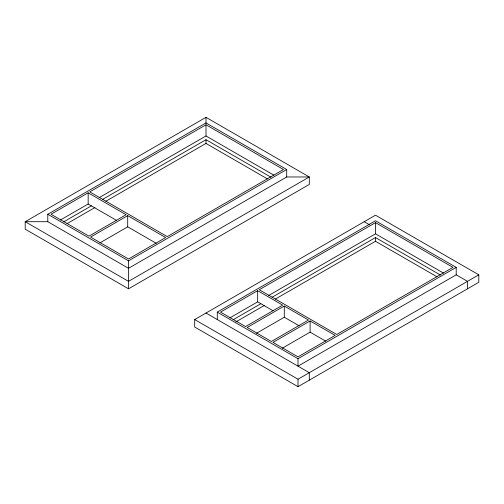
<?xml version="1.0" encoding="UTF-8"?>
<svg xmlns="http://www.w3.org/2000/svg" width="504" height="504" viewBox="0 0 504 504"><rect width="100%" height="100%" fill="white"/><g stroke="black" fill="none" stroke-linecap="round" stroke-linejoin="round"><path stroke-width="0.76" d="M205.997 117.331L25.2 221.71L25.2 229.169L128.514 288.811L309.305 184.433L309.305 176.973L205.997 117.331L205.997 123.467M47.798 221.71L47.798 214.257L205.997 122.919L286.707 169.52L286.707 176.973L128.514 268.311L47.798 221.71L25.2 221.71L128.514 281.358L309.305 176.973L286.707 176.973M88.156 192.818L51.03 214.257L88.962 236.156L126.088 214.723L88.156 192.818L88.156 204.007L116.563 220.406M205.997 124.784L89.769 191.885L167.252 236.622L283.475 169.52L205.997 124.784L205.997 135.967L99.288 197.581M60.48 219.983L88.156 204.007M63.586 221.917L91.382 205.865M102.526 199.433L205.997 139.696L270.932 177.188M67.019 223.663L94.954 207.535M105.853 201.241L205.997 143.426L267.548 178.964M127.701 215.655L90.575 237.088L128.514 258.987L165.64 237.554L127.701 215.655L127.701 226.838L156.284 243.338M99.905 242.884L127.701 226.838M47.798 214.257L128.514 260.851L286.707 169.52M194.695 319.567L375.486 215.189L478.8 274.831L478.8 282.29L298.003 386.669L194.695 327.027L194.695 319.567L298.003 379.216L478.8 274.831M217.293 319.567L217.293 312.115L375.486 220.777L456.202 267.378L456.202 274.831L298.003 366.169L298.003 358.709L456.202 267.378M257.651 290.676L220.525 312.115L245.542 326.56L282.668 305.122L257.651 290.676L257.651 301.858L229.975 317.841M375.486 222.642L259.264 289.743L336.748 334.48L452.97 267.378L375.486 222.642L375.486 233.825L268.777 295.432M233.081 319.775L260.877 303.723M272.021 297.291L375.486 237.554L440.427 275.045M235.834 321.911L264.449 305.392M275.348 299.099L375.486 241.284L437.044 276.822M284.288 306.054L247.155 327.487L271.373 341.466L308.498 320.034L284.288 306.054L284.288 317.237L256.486 333.289M310.111 320.966L272.985 342.399L298.003 356.845L335.135 335.412L310.111 320.966L310.111 332.149L282.316 348.201M364.19 221.71L369.508 224.784M456.202 274.831L467.498 281.358L467.498 288.811M205.997 135.967L273.962 175.209M375.486 233.825L443.457 273.067M257.651 301.858L273.137 310.804M284.288 317.237L299.08 325.779M310.111 332.149L325.773 341.195M217.293 312.115L298.003 358.709M205.997 313.047L309.305 372.689L309.305 380.148M375.486 237.554L375.486 241.284M298.003 379.216L298.003 386.669M205.997 139.696L205.997 143.426M128.514 260.851L128.514 288.811"/></g></svg>
